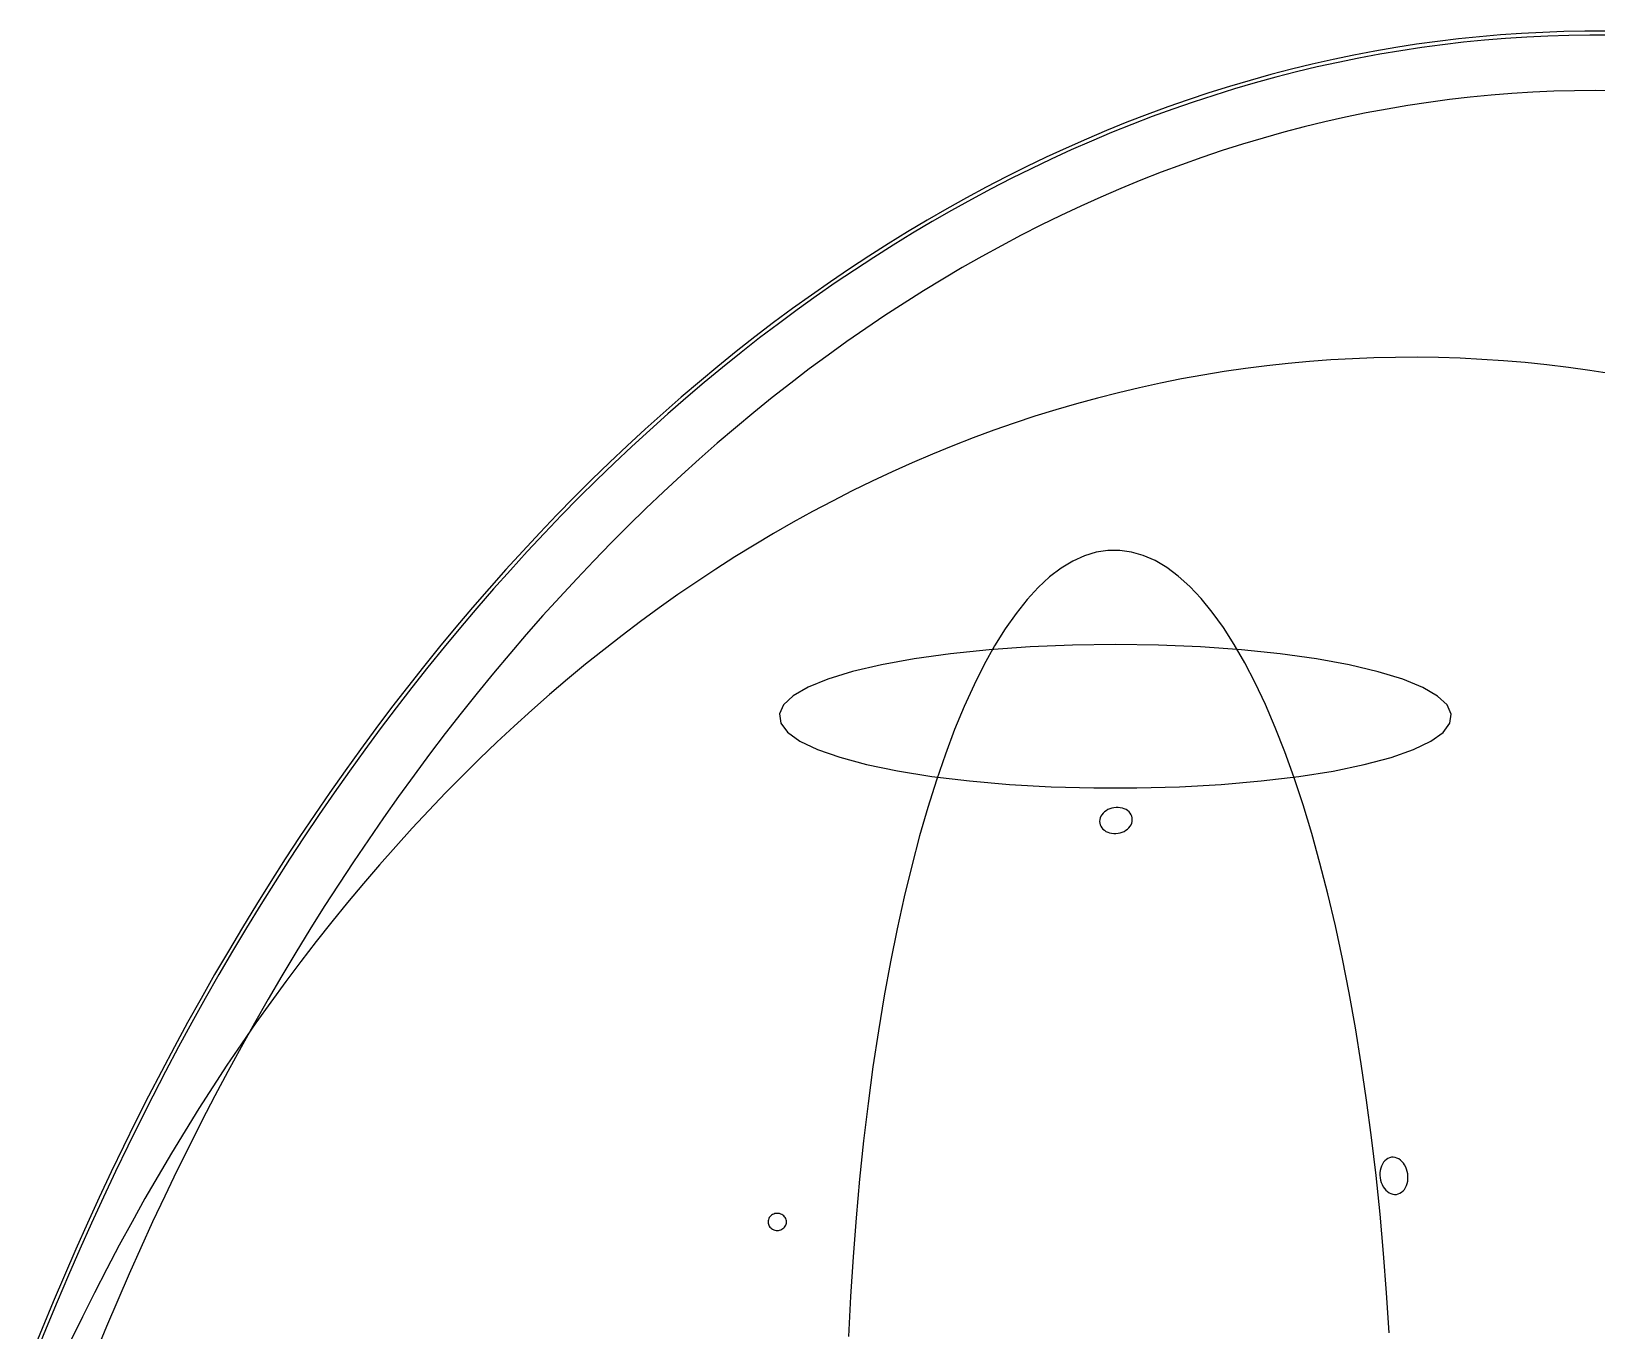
# Model space of a CAD drawing. Extents: x -1 to 217, y -22 to 302.
# Drawn here: x 13.8 to 108, y 223.5 to 301.6 of the extents above; entities that cross this region are included whole.
import ezdxf

# ---------------------------------------------------------------- set-up
doc = ezdxf.new("R2010")
doc.units = 0

msp = doc.modelspace()

# ---------------------------------------------------------------- linework, layer by layer
at = {"layer": 'ELLIPSES'}
for p, q in [((100.944, 301.268), (99.681, 301.138)), ((102.208, 301.377), (100.944, 301.268)), ((103.472, 301.464), (102.208, 301.377)), ((103.775, 301.247), (102.51, 301.165)), ((104.738, 301.529), (103.472, 301.464)), ((105.04, 301.307), (103.775, 301.247)), ((106.003, 301.573), (104.738, 301.529)), ((106.306, 301.345), (105.04, 301.307)), ((107.269, 301.594), (106.003, 301.573)), ((107.571, 301.362), (106.306, 301.345)), ((108.535, 301.594), (107.269, 301.594)), ((108.837, 301.356), (107.571, 301.362)), ((94.642, 300.4), (93.386, 300.161)), ((95.899, 300.617), (94.642, 300.4)), ((96.202, 300.43), (94.944, 300.218)), ((97.158, 300.812), (95.899, 300.617)), ((97.461, 300.621), (96.202, 300.43)), ((98.419, 300.986), (97.158, 300.812)), ((98.722, 300.789), (97.461, 300.621)), ((99.681, 301.138), (98.419, 300.986)), ((99.984, 300.936), (98.722, 300.789)), ((101.247, 301.062), (99.984, 300.936)), ((102.51, 301.165), (101.247, 301.062)), ((90.88, 299.619), (89.631, 299.316)), ((91.183, 299.451), (89.933, 299.153)), ((92.132, 299.901), (90.88, 299.619)), ((92.435, 299.728), (91.183, 299.451)), ((93.386, 300.161), (92.132, 299.901)), ((93.689, 299.984), (92.435, 299.728)), ((94.944, 300.218), (93.689, 299.984)), ((87.14, 298.645), (85.898, 298.277)), ((87.441, 298.491), (86.199, 298.128)), ((88.384, 298.991), (87.14, 298.645)), ((88.686, 298.832), (87.441, 298.491)), ((89.631, 299.316), (88.384, 298.991)), ((89.933, 299.153), (88.686, 298.832)), ((83.424, 297.478), (82.192, 297.047)), ((84.66, 297.889), (83.424, 297.478)), ((84.961, 297.743), (83.725, 297.337)), ((85.898, 298.277), (84.66, 297.889)), ((86.199, 298.128), (84.961, 297.743)), ((99.129, 297.487), (97.878, 297.32)), ((100.383, 297.633), (99.129, 297.487)), ((101.637, 297.756), (100.383, 297.633)), ((102.892, 297.857), (101.637, 297.756)), ((104.148, 297.935), (102.892, 297.857)), ((105.404, 297.991), (104.148, 297.935)), ((106.661, 298.024), (105.404, 297.991)), ((107.918, 298.035), (106.661, 298.024)), ((109.175, 298.024), (107.918, 298.035)), ((80.963, 296.595), (79.738, 296.121)), ((82.192, 297.047), (80.963, 296.595)), ((82.492, 296.91), (81.263, 296.462)), ((83.725, 297.337), (82.492, 296.91)), ((94.131, 296.682), (92.886, 296.425)), ((95.378, 296.917), (94.131, 296.682)), ((96.627, 297.129), (95.378, 296.917)), ((97.878, 297.32), (96.627, 297.129)), ((78.517, 295.627), (77.299, 295.111)), ((79.738, 296.121), (78.517, 295.627)), ((80.037, 295.993), (78.816, 295.502)), ((81.263, 296.462), (80.037, 295.993)), ((90.402, 295.845), (89.164, 295.522)), ((91.643, 296.146), (90.402, 295.845)), ((92.886, 296.425), (91.643, 296.146)), ((77.299, 295.111), (76.086, 294.575)), ((77.598, 294.991), (76.384, 294.458)), ((78.816, 295.502), (77.598, 294.991)), ((86.695, 294.809), (85.466, 294.419)), ((87.928, 295.176), (86.695, 294.809)), ((89.164, 295.522), (87.928, 295.176)), ((74.877, 294.017), (73.673, 293.439)), ((75.174, 293.905), (73.969, 293.33)), ((76.086, 294.575), (74.877, 294.017)), ((76.384, 294.458), (75.174, 293.905)), ((84.239, 294.008), (83.016, 293.574)), ((85.466, 294.419), (84.239, 294.008)), ((72.473, 292.841), (71.277, 292.221)), ((73.673, 293.439), (72.473, 292.841)), ((73.969, 293.33), (72.769, 292.736)), ((81.796, 293.119), (80.58, 292.643)), ((83.016, 293.574), (81.796, 293.119)), ((71.277, 292.221), (70.087, 291.582)), ((71.573, 292.12), (70.382, 291.484)), ((72.769, 292.736), (71.573, 292.12)), ((79.368, 292.144), (78.16, 291.624)), ((80.58, 292.643), (79.368, 292.144)), ((68.902, 290.921), (67.722, 290.241)), ((70.087, 291.582), (68.902, 290.921)), ((70.382, 291.484), (69.196, 290.827)), ((76.956, 291.083), (75.756, 290.52)), ((78.16, 291.624), (76.956, 291.083)), ((67.722, 290.241), (66.547, 289.54)), ((68.015, 290.15), (66.84, 289.453)), ((69.196, 290.827), (68.015, 290.15)), ((75.756, 290.52), (74.561, 289.935)), ((66.547, 289.54), (65.378, 288.819)), ((66.84, 289.453), (65.67, 288.735)), ((73.371, 289.33), (72.185, 288.703)), ((74.561, 289.935), (73.371, 289.33)), ((64.215, 288.078), (63.058, 287.317)), ((65.378, 288.819), (64.215, 288.078)), ((65.67, 288.735), (64.506, 287.998)), ((72.185, 288.703), (71.005, 288.055)), ((63.058, 287.317), (61.906, 286.537)), ((63.348, 287.24), (62.196, 286.462)), ((64.506, 287.998), (63.348, 287.24)), ((69.83, 287.386), (68.66, 286.696)), ((71.005, 288.055), (69.83, 287.386)), ((61.906, 286.537), (60.761, 285.736)), ((62.196, 286.462), (61.05, 285.665)), ((68.66, 286.696), (67.496, 285.985)), ((60.761, 285.736), (59.622, 284.916)), ((61.05, 285.665), (59.91, 284.848)), ((66.338, 285.254), (65.185, 284.502)), ((67.496, 285.985), (66.338, 285.254)), ((59.622, 284.916), (58.49, 284.077)), ((59.91, 284.848), (58.777, 284.011)), ((65.185, 284.502), (64.039, 283.729)), ((58.49, 284.077), (57.364, 283.218)), ((58.777, 284.011), (57.65, 283.155)), ((64.039, 283.729), (62.898, 282.936)), ((57.364, 283.218), (56.245, 282.339)), ((57.65, 283.155), (56.531, 282.28)), ((62.898, 282.936), (61.764, 282.123)), ((56.245, 282.339), (55.133, 281.442)), ((56.531, 282.28), (55.418, 281.385)), ((61.764, 282.123), (60.637, 281.289)), ((88.141, 281.482), (86.858, 281.319)), ((89.427, 281.623), (88.141, 281.482)), ((90.715, 281.741), (89.427, 281.623)), ((92.005, 281.836), (90.715, 281.741)), ((93.297, 281.908), (92.005, 281.836)), ((94.591, 281.958), (93.297, 281.908)), ((95.887, 281.985), (94.591, 281.958)), ((97.184, 281.989), (95.887, 281.985)), ((98.482, 281.971), (97.184, 281.989)), ((99.78, 281.929), (98.482, 281.971)), ((101.08, 281.865), (99.78, 281.929)), ((102.38, 281.778), (101.08, 281.865)), ((103.681, 281.668), (102.38, 281.778)), ((104.982, 281.536), (103.681, 281.668)), ((106.283, 281.381), (104.982, 281.536)), ((55.133, 281.442), (54.028, 280.525)), ((55.418, 281.385), (54.312, 280.471)), ((60.637, 281.289), (59.516, 280.436)), ((83.025, 280.692), (81.754, 280.438)), ((84.3, 280.924), (83.025, 280.692)), ((85.577, 281.132), (84.3, 280.924)), ((86.858, 281.319), (85.577, 281.132)), ((107.583, 281.203), (106.283, 281.381)), ((108.883, 281.002), (107.583, 281.203)), ((52.93, 279.59), (51.84, 278.635)), ((54.028, 280.525), (52.93, 279.59)), ((54.312, 280.471), (53.213, 279.538)), ((59.516, 280.436), (58.402, 279.563)), ((79.222, 279.863), (77.962, 279.541)), ((80.486, 280.162), (79.222, 279.863)), ((81.754, 280.438), (80.486, 280.162)), ((53.213, 279.538), (52.122, 278.587)), ((57.296, 278.669), (56.196, 277.756)), ((58.402, 279.563), (57.296, 278.669)), ((75.455, 278.831), (74.207, 278.443)), ((76.706, 279.197), (75.455, 278.831)), ((77.962, 279.541), (76.706, 279.197)), ((51.84, 278.635), (50.757, 277.662)), ((52.122, 278.587), (51.038, 277.616)), ((56.196, 277.756), (55.104, 276.824)), ((72.965, 278.032), (71.727, 277.599)), ((74.207, 278.443), (72.965, 278.032)), ((50.757, 277.662), (49.682, 276.671)), ((51.038, 277.616), (49.962, 276.627)), ((55.104, 276.824), (54.019, 275.872)), ((70.494, 277.144), (69.267, 276.667)), ((71.727, 277.599), (70.494, 277.144)), ((49.682, 276.671), (48.615, 275.661)), ((49.962, 276.627), (48.894, 275.62)), ((54.019, 275.872), (52.941, 274.901)), ((68.045, 276.168), (66.828, 275.647)), ((69.267, 276.667), (68.045, 276.168)), ((48.615, 275.661), (47.556, 274.633)), ((48.894, 275.62), (47.834, 274.594)), ((52.941, 274.901), (51.872, 273.91)), ((65.618, 275.104), (64.413, 274.539)), ((66.828, 275.647), (65.618, 275.104)), ((47.556, 274.633), (46.504, 273.586)), ((47.834, 274.594), (46.782, 273.55)), ((63.214, 273.953), (62.022, 273.345)), ((64.413, 274.539), (63.214, 273.953)), ((46.504, 273.586), (45.461, 272.522)), ((46.782, 273.55), (45.738, 272.488)), ((51.872, 273.91), (50.81, 272.901)), ((62.022, 273.345), (60.836, 272.716)), ((45.461, 272.522), (44.427, 271.44)), ((45.738, 272.488), (44.702, 271.408)), ((50.81, 272.901), (49.757, 271.873)), ((59.657, 272.066), (58.485, 271.394)), ((60.836, 272.716), (59.657, 272.066)), ((44.427, 271.44), (43.401, 270.34)), ((44.702, 271.408), (43.675, 270.31)), ((49.757, 271.873), (48.712, 270.826)), ((58.485, 271.394), (57.32, 270.701)), ((43.401, 270.34), (42.383, 269.222)), ((43.675, 270.31), (42.657, 269.194)), ((48.712, 270.826), (47.675, 269.76)), ((57.32, 270.701), (56.162, 269.987)), ((77.882, 270.266), (77.176, 270.051)), ((78.59, 270.376), (77.882, 270.266)), ((79.3, 270.381), (78.59, 270.376)), ((80.01, 270.28), (79.3, 270.381)), ((80.719, 270.074), (80.01, 270.28)), ((47.675, 269.76), (46.647, 268.676)), ((55.012, 269.252), (53.869, 268.496)), ((56.162, 269.987), (55.012, 269.252)), ((75.777, 269.307), (75.087, 268.779)), ((76.474, 269.731), (75.777, 269.307)), ((77.176, 270.051), (76.474, 269.731)), ((81.425, 269.763), (80.719, 270.074)), ((82.127, 269.348), (81.425, 269.763)), ((82.824, 268.83), (82.127, 269.348)), ((42.383, 269.222), (41.375, 268.087)), ((42.657, 269.194), (41.647, 268.061)), ((46.647, 268.676), (45.627, 267.574)), ((53.869, 268.496), (52.734, 267.719)), ((75.087, 268.779), (74.405, 268.149)), ((83.514, 268.209), (82.824, 268.83)), ((41.375, 268.087), (40.375, 266.935)), ((41.647, 268.061), (40.647, 266.911)), ((45.627, 267.574), (44.616, 266.454)), ((52.734, 267.719), (51.606, 266.922)), ((73.732, 267.418), (73.069, 266.587)), ((74.405, 268.149), (73.732, 267.418)), ((84.197, 267.486), (83.514, 268.209)), ((84.871, 266.664), (84.197, 267.486)), ((40.375, 266.935), (39.385, 265.766)), ((40.647, 266.911), (39.655, 265.744)), ((44.616, 266.454), (43.614, 265.315)), ((51.606, 266.922), (50.487, 266.104)), ((73.069, 266.587), (72.417, 265.657)), ((85.534, 265.742), (84.871, 266.664)), ((39.385, 265.766), (38.403, 264.58)), ((39.655, 265.744), (38.673, 264.559)), ((50.487, 266.104), (49.376, 265.266)), ((72.417, 265.657), (71.779, 264.631)), ((86.186, 264.725), (85.534, 265.742)), ((38.403, 264.58), (37.431, 263.377)), ((38.673, 264.559), (37.7, 263.358)), ((43.614, 265.315), (42.621, 264.159)), ((49.376, 265.266), (48.274, 264.408)), ((71.779, 264.631), (71.154, 263.51)), ((73.914, 264.571), (71.456, 264.397)), ((76.457, 264.676), (73.914, 264.571)), ((79.042, 264.711), (76.457, 264.676)), ((81.626, 264.675), (79.042, 264.711)), ((84.169, 264.569), (81.626, 264.675)), ((86.627, 264.394), (84.169, 264.569)), ((86.825, 263.612), (86.186, 264.725)), ((42.621, 264.159), (41.638, 262.986)), ((48.274, 264.408), (47.18, 263.529)), ((66.951, 263.857), (64.979, 263.499)), ((69.122, 264.158), (66.951, 263.857)), ((71.456, 264.397), (69.122, 264.158)), ((88.961, 264.154), (86.627, 264.394)), ((87.45, 262.406), (86.825, 263.612)), ((91.131, 263.852), (88.961, 264.154)), ((93.104, 263.493), (91.131, 263.852)), ((37.431, 263.377), (36.469, 262.157)), ((37.7, 263.358), (36.736, 262.14)), ((41.638, 262.986), (40.664, 261.794)), ((47.18, 263.529), (46.095, 262.631)), ((63.238, 263.09), (61.756, 262.637)), ((64.979, 263.499), (63.238, 263.09)), ((71.154, 263.51), (70.545, 262.296)), ((94.845, 263.084), (93.104, 263.493)), ((96.327, 262.63), (94.845, 263.084)), ((36.469, 262.157), (35.516, 260.921)), ((36.736, 262.14), (35.782, 260.905)), ((40.664, 261.794), (39.699, 260.586)), ((45.019, 261.713), (43.952, 260.775)), ((46.095, 262.631), (45.019, 261.713)), ((60.558, 262.148), (59.663, 261.629)), ((61.756, 262.637), (60.558, 262.148)), ((70.545, 262.296), (69.951, 260.992)), ((88.06, 261.11), (87.45, 262.406)), ((97.525, 262.14), (96.327, 262.63)), ((98.419, 261.622), (97.525, 262.14)), ((35.516, 260.921), (34.573, 259.668)), ((35.782, 260.905), (34.838, 259.655)), ((43.952, 260.775), (42.894, 259.817)), ((59.086, 261.091), (58.838, 260.541)), ((59.663, 261.629), (59.086, 261.091)), ((69.951, 260.992), (69.376, 259.6)), ((88.654, 259.725), (88.06, 261.11)), ((98.995, 261.083), (98.419, 261.622)), ((99.244, 260.533), (98.995, 261.083)), ((39.699, 260.586), (38.744, 259.36)), ((58.838, 260.541), (58.92, 259.988)), ((58.92, 259.988), (59.334, 259.443)), ((98.747, 259.435), (99.161, 259.98)), ((99.161, 259.98), (99.244, 260.533)), ((34.573, 259.668), (33.639, 258.4)), ((34.838, 259.655), (33.904, 258.388)), ((38.744, 259.36), (37.799, 258.118)), ((42.894, 259.817), (41.846, 258.84)), ((59.334, 259.443), (60.071, 258.913)), ((60.071, 258.913), (61.119, 258.407)), ((69.376, 259.6), (68.818, 258.123)), ((89.231, 258.255), (88.654, 259.725)), ((96.962, 258.4), (98.01, 258.905)), ((98.01, 258.905), (98.747, 259.435)), ((33.639, 258.4), (32.716, 257.115)), ((33.904, 258.388), (32.979, 257.105)), ((37.799, 258.118), (36.864, 256.858)), ((41.846, 258.84), (40.807, 257.844)), ((61.119, 258.407), (62.462, 257.934)), ((68.818, 258.123), (68.28, 256.562)), ((89.789, 256.702), (89.231, 258.255)), ((95.619, 257.928), (96.962, 258.4)), ((32.716, 257.115), (31.803, 255.815)), ((32.979, 257.105), (32.065, 255.806)), ((40.807, 257.844), (39.778, 256.829)), ((62.462, 257.934), (64.076, 257.502)), ((64.076, 257.502), (65.937, 257.117)), ((65.937, 257.117), (68.013, 256.786)), ((90.067, 256.782), (92.143, 257.112)), ((92.143, 257.112), (94.004, 257.496)), ((94.004, 257.496), (95.619, 257.928)), ((36.864, 256.858), (35.939, 255.582)), ((39.778, 256.829), (38.759, 255.795)), ((68.28, 256.562), (67.762, 254.922)), ((68.013, 256.786), (70.27, 256.515)), ((70.27, 256.515), (72.67, 256.307)), ((72.67, 256.307), (75.176, 256.166)), ((75.176, 256.166), (77.745, 256.095)), ((77.745, 256.095), (80.335, 256.094)), ((80.335, 256.094), (82.904, 256.165)), ((82.904, 256.165), (85.409, 256.304)), ((85.409, 256.304), (87.81, 256.511)), ((87.81, 256.511), (90.067, 256.782)), ((90.328, 255.069), (89.789, 256.702)), ((31.803, 255.815), (30.9, 254.499)), ((32.065, 255.806), (31.161, 254.491)), ((35.939, 255.582), (35.024, 254.29)), ((38.759, 255.795), (37.75, 254.742)), ((30.9, 254.499), (30.007, 253.168)), ((31.161, 254.491), (30.267, 253.161)), ((35.024, 254.29), (34.119, 252.982)), ((37.75, 254.742), (36.751, 253.67)), ((67.762, 254.922), (67.266, 253.205)), ((78.105, 254.186), (78.096, 254.083)), ((78.131, 254.288), (78.105, 254.186)), ((78.173, 254.387), (78.131, 254.288)), ((78.23, 254.482), (78.173, 254.387)), ((78.303, 254.571), (78.23, 254.482)), ((78.388, 254.653), (78.303, 254.571)), ((78.485, 254.725), (78.388, 254.653)), ((78.592, 254.788), (78.485, 254.725)), ((78.708, 254.84), (78.592, 254.788)), ((78.83, 254.879), (78.708, 254.84)), ((78.956, 254.906), (78.83, 254.879)), ((79.085, 254.92), (78.956, 254.906)), ((79.213, 254.92), (79.085, 254.92)), ((79.339, 254.907), (79.213, 254.92)), ((79.46, 254.88), (79.339, 254.907)), ((79.575, 254.841), (79.46, 254.88)), ((79.682, 254.79), (79.575, 254.841)), ((79.778, 254.727), (79.682, 254.79)), ((79.862, 254.655), (79.778, 254.727)), ((79.933, 254.573), (79.862, 254.655)), ((79.989, 254.484), (79.933, 254.573)), ((80.029, 254.389), (79.989, 254.484)), ((80.054, 254.29), (80.029, 254.389)), ((80.052, 254.085), (80.061, 254.188)), ((80.061, 254.188), (80.054, 254.29)), ((90.846, 253.359), (90.328, 255.069)), ((36.751, 253.67), (35.763, 252.58)), ((78.096, 254.083), (78.103, 253.981)), ((78.103, 253.981), (78.128, 253.882)), ((78.128, 253.882), (78.168, 253.787)), ((78.168, 253.787), (78.224, 253.698)), ((78.224, 253.698), (78.295, 253.616)), ((78.295, 253.616), (78.379, 253.544)), ((78.379, 253.544), (78.475, 253.481)), ((78.475, 253.481), (78.582, 253.43)), ((78.582, 253.43), (78.697, 253.391)), ((78.697, 253.391), (78.818, 253.365)), ((78.818, 253.365), (78.944, 253.351)), ((78.944, 253.351), (79.072, 253.351)), ((79.072, 253.351), (79.201, 253.365)), ((79.201, 253.365), (79.327, 253.392)), ((79.327, 253.392), (79.449, 253.431)), ((79.449, 253.431), (79.565, 253.483)), ((79.565, 253.483), (79.672, 253.546)), ((79.672, 253.546), (79.769, 253.618)), ((79.769, 253.618), (79.854, 253.7)), ((79.854, 253.7), (79.927, 253.789)), ((79.927, 253.789), (79.984, 253.884)), ((79.984, 253.884), (80.026, 253.984)), ((80.026, 253.984), (80.052, 254.085)), ((91.343, 251.574), (90.846, 253.359)), ((30.007, 253.168), (29.125, 251.821)), ((30.267, 253.161), (29.384, 251.816)), ((34.119, 252.982), (33.225, 251.657)), ((35.763, 252.58), (34.785, 251.472)), ((67.266, 253.205), (66.792, 251.415)), ((29.125, 251.821), (28.253, 250.46)), ((29.384, 251.816), (28.511, 250.455)), ((33.225, 251.657), (32.341, 250.316)), ((34.785, 251.472), (33.818, 250.345)), ((66.792, 251.415), (66.342, 249.554)), ((91.818, 249.72), (91.343, 251.574)), ((28.253, 250.46), (27.392, 249.083)), ((28.511, 250.455), (27.649, 249.08)), ((32.341, 250.316), (31.468, 248.96)), ((33.818, 250.345), (32.861, 249.201)), ((66.342, 249.554), (65.915, 247.627)), ((92.27, 247.798), (91.818, 249.72)), ((27.392, 249.083), (26.542, 247.692)), ((27.649, 249.08), (26.798, 247.689)), ((31.468, 248.96), (30.606, 247.589)), ((32.861, 249.201), (31.916, 248.039)), ((26.542, 247.692), (25.703, 246.286)), ((26.798, 247.689), (25.958, 246.285)), ((30.606, 247.589), (29.755, 246.202)), ((31.916, 248.039), (30.981, 246.859)), ((65.915, 247.627), (65.513, 245.636)), ((92.697, 245.812), (92.27, 247.798)), ((30.981, 246.859), (30.058, 245.662)), ((25.703, 246.286), (24.874, 244.866)), ((25.958, 246.285), (25.129, 244.865)), ((29.755, 246.202), (28.915, 244.8)), ((93.1, 243.767), (92.697, 245.812)), ((24.874, 244.866), (24.057, 243.432)), ((25.129, 244.865), (24.311, 243.432)), ((28.915, 244.8), (28.086, 243.383)), ((30.058, 245.662), (29.146, 244.447)), ((65.513, 245.636), (65.137, 243.586)), ((29.146, 244.447), (28.246, 243.215)), ((24.057, 243.432), (23.252, 241.983)), ((24.311, 243.432), (23.504, 241.985)), ((28.086, 243.383), (27.268, 241.951)), ((28.246, 243.215), (27.357, 241.967)), ((65.137, 243.586), (64.787, 241.479)), ((93.478, 241.666), (93.1, 243.767)), ((23.252, 241.983), (22.457, 240.522)), ((23.504, 241.985), (22.709, 240.524)), ((27.268, 241.951), (26.462, 240.505)), ((27.357, 241.967), (26.481, 240.702)), ((64.787, 241.479), (64.463, 239.321)), ((93.829, 239.512), (93.478, 241.666)), ((22.457, 240.522), (21.674, 239.046)), ((22.709, 240.524), (21.925, 239.049)), ((26.481, 240.702), (25.616, 239.42)), ((26.462, 240.505), (25.667, 239.045)), ((25.616, 239.42), (24.763, 238.122)), ((64.463, 239.321), (64.168, 237.115)), ((94.153, 237.31), (93.829, 239.512)), ((21.674, 239.046), (20.903, 237.557)), ((21.925, 239.049), (21.153, 237.561)), ((25.667, 239.045), (24.884, 237.57)), ((20.903, 237.557), (20.143, 236.055)), ((21.153, 237.561), (20.392, 236.059)), ((24.763, 238.122), (23.922, 236.808)), ((24.884, 237.57), (24.113, 236.082)), ((94.45, 235.064), (94.153, 237.31)), ((23.922, 236.808), (23.094, 235.478)), ((64.168, 237.115), (63.9, 234.866)), ((20.143, 236.055), (19.396, 234.54)), ((20.392, 236.059), (19.644, 234.545)), ((23.094, 235.478), (22.278, 234.133)), ((24.113, 236.082), (23.353, 234.58)), ((19.396, 234.54), (18.66, 233.012)), ((19.644, 234.545), (18.907, 233.018)), ((23.353, 234.58), (22.606, 233.064)), ((63.9, 234.866), (63.661, 232.576)), ((94.719, 232.778), (94.45, 235.064)), ((22.278, 234.133), (21.475, 232.771)), ((95.1, 233.475), (95.043, 233.356)), ((95.168, 233.582), (95.1, 233.475)), ((95.248, 233.675), (95.168, 233.582)), ((95.337, 233.753), (95.248, 233.675)), ((95.433, 233.814), (95.337, 233.753)), ((95.536, 233.856), (95.433, 233.814)), ((95.643, 233.881), (95.536, 233.856)), ((95.753, 233.886), (95.643, 233.881)), ((95.863, 233.872), (95.753, 233.886)), ((95.973, 233.839), (95.863, 233.872)), ((96.079, 233.788), (95.973, 233.839)), ((96.18, 233.719), (96.079, 233.788)), ((96.275, 233.634), (96.18, 233.719)), ((96.362, 233.534), (96.275, 233.634)), ((96.438, 233.421), (96.362, 233.534)), ((18.66, 233.012), (17.936, 231.472)), ((18.907, 233.018), (18.182, 231.478)), ((21.475, 232.771), (20.684, 231.395)), ((22.606, 233.064), (21.87, 231.536)), ((63.661, 232.576), (63.451, 230.251)), ((94.959, 230.456), (94.719, 232.778)), ((94.952, 232.947), (94.95, 232.801)), ((94.95, 232.801), (94.963, 232.654)), ((94.968, 233.089), (94.952, 232.947)), ((94.963, 232.654), (94.99, 232.51)), ((94.999, 233.226), (94.968, 233.089)), ((95.043, 233.356), (94.999, 233.226)), ((96.504, 233.297), (96.438, 233.421)), ((96.558, 233.164), (96.504, 233.297)), ((96.598, 233.024), (96.558, 233.164)), ((96.625, 232.879), (96.598, 233.024)), ((96.619, 232.444), (96.636, 232.587)), ((96.638, 232.733), (96.625, 232.879)), ((96.636, 232.587), (96.638, 232.733)), ((94.99, 232.51), (95.03, 232.37)), ((95.03, 232.37), (95.084, 232.237)), ((95.084, 232.237), (95.149, 232.113)), ((95.149, 232.113), (95.226, 232)), ((95.226, 232), (95.313, 231.9)), ((95.313, 231.9), (95.407, 231.815)), ((95.407, 231.815), (95.509, 231.746)), ((95.509, 231.746), (95.615, 231.695)), ((95.615, 231.695), (95.724, 231.662)), ((95.724, 231.662), (95.835, 231.648)), ((95.835, 231.648), (95.945, 231.653)), ((95.945, 231.653), (96.052, 231.677)), ((96.052, 231.677), (96.154, 231.72)), ((96.154, 231.72), (96.251, 231.781)), ((96.251, 231.781), (96.34, 231.858)), ((96.34, 231.858), (96.419, 231.952)), ((96.419, 231.952), (96.488, 232.059)), ((96.488, 232.059), (96.545, 232.178)), ((96.545, 232.178), (96.589, 232.307)), ((96.589, 232.307), (96.619, 232.444)), ((17.936, 231.472), (17.224, 229.919)), ((18.182, 231.478), (17.469, 229.926)), ((20.684, 231.395), (19.906, 230.004)), ((21.87, 231.536), (21.147, 229.994)), ((17.224, 229.919), (16.524, 228.355)), ((17.469, 229.926), (16.769, 228.361)), ((19.906, 230.004), (19.141, 228.597)), ((21.147, 229.994), (20.436, 228.44)), ((58.158, 230.064), (58.153, 229.997)), ((58.153, 229.997), (58.158, 229.93)), ((58.172, 230.13), (58.158, 230.064)), ((58.158, 229.93), (58.172, 229.864)), ((58.195, 230.193), (58.172, 230.13)), ((58.172, 229.864), (58.195, 229.801)), ((58.227, 230.253), (58.195, 230.193)), ((58.195, 229.801), (58.227, 229.741)), ((58.267, 230.309), (58.227, 230.253)), ((58.227, 229.741), (58.267, 229.685)), ((58.315, 230.36), (58.267, 230.309)), ((58.369, 230.404), (58.315, 230.36)), ((58.43, 230.441), (58.369, 230.404)), ((58.494, 230.471), (58.43, 230.441)), ((58.563, 230.492), (58.494, 230.471)), ((58.634, 230.505), (58.563, 230.492)), ((58.706, 230.51), (58.634, 230.505)), ((58.778, 230.505), (58.706, 230.51)), ((58.849, 230.492), (58.778, 230.505)), ((58.917, 230.471), (58.849, 230.492)), ((58.982, 230.441), (58.917, 230.471)), ((59.042, 230.404), (58.982, 230.441)), ((59.096, 230.36), (59.042, 230.404)), ((59.144, 230.309), (59.096, 230.36)), ((59.184, 230.253), (59.144, 230.309)), ((59.144, 229.685), (59.184, 229.741)), ((59.216, 230.193), (59.184, 230.253)), ((59.184, 229.741), (59.216, 229.801)), ((59.239, 230.13), (59.216, 230.193)), ((59.216, 229.801), (59.239, 229.864)), ((59.254, 230.064), (59.239, 230.13)), ((59.239, 229.864), (59.254, 229.93)), ((59.258, 229.997), (59.254, 230.064)), ((59.254, 229.93), (59.258, 229.997)), ((63.451, 230.251), (63.27, 227.895)), ((95.17, 228.102), (94.959, 230.456)), ((58.267, 229.685), (58.315, 229.634)), ((58.315, 229.634), (58.369, 229.59)), ((58.369, 229.59), (58.43, 229.553)), ((58.43, 229.553), (58.494, 229.523)), ((58.494, 229.523), (58.563, 229.502)), ((58.563, 229.502), (58.634, 229.489)), ((58.634, 229.489), (58.706, 229.484)), ((58.706, 229.484), (58.778, 229.489)), ((58.778, 229.489), (58.849, 229.502)), ((58.849, 229.502), (58.917, 229.523)), ((58.917, 229.523), (58.982, 229.553)), ((58.982, 229.553), (59.042, 229.59)), ((59.042, 229.59), (59.096, 229.634)), ((59.096, 229.634), (59.144, 229.685)), ((16.524, 228.355), (15.837, 226.778)), ((16.769, 228.361), (16.08, 226.785)), ((19.141, 228.597), (18.39, 227.176)), ((20.436, 228.44), (19.738, 226.873)), ((63.27, 227.895), (63.119, 225.513)), ((95.352, 225.722), (95.17, 228.102)), ((18.39, 227.176), (17.651, 225.741)), ((19.738, 226.873), (19.052, 225.293)), ((15.837, 226.778), (15.162, 225.19)), ((16.08, 226.785), (15.405, 225.197)), ((15.162, 225.19), (14.499, 223.59)), ((15.405, 225.197), (14.741, 223.597)), ((17.651, 225.741), (16.926, 224.291)), ((19.052, 225.293), (18.378, 223.702)), ((63.119, 225.513), (62.998, 223.108)), ((95.504, 223.319), (95.352, 225.722)), ((16.926, 224.291), (16.214, 222.828)), ((14.499, 223.59), (13.849, 221.979)), ((14.741, 223.597), (14.09, 221.986)), ((18.378, 223.702), (17.717, 222.098))]:
    msp.add_line(p, q, dxfattribs=at)

doc.saveas('drawing.dxf')
